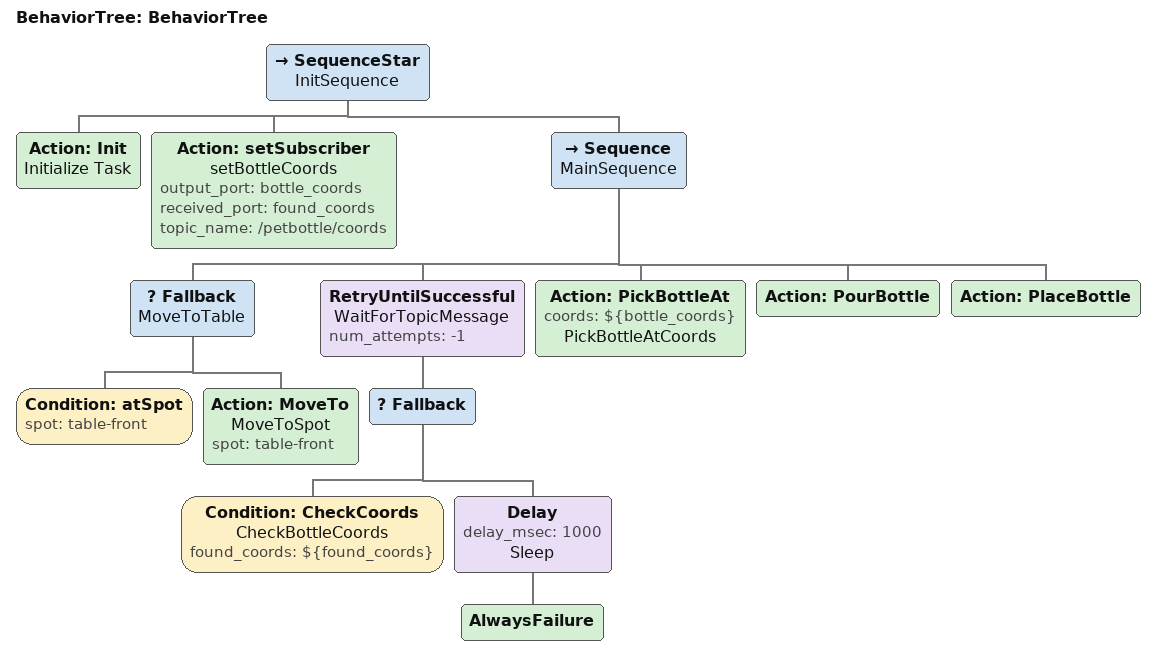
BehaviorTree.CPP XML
<?xml version="1.0"?>
<root main_tree_to_execute="BehaviorTree">
    <BehaviorTree ID="BehaviorTree">
        <SequenceStar name="InitSequence">
            <Action ID="Init" name="Initialize Task"/>
            <Action ID="setSubscriber" name="setBottleCoords" output_port="bottle_coords" received_port="found_coords" topic_name="/petbottle/coords"/>
            <Sequence name="MainSequence">
                <Fallback name="MoveToTable">
                    <Condition ID="atSpot" spot="table-front"/>
                    <Action ID="MoveTo" name="MoveToSpot" spot="table-front"/>
                </Fallback>
                <RetryUntilSuccessful name="WaitForTopicMessage" num_attempts="-1">
                    <Fallback>
                        <Condition ID="CheckCoords" name="CheckBottleCoords"
                                   found_coords="${found_coords}"/>
                        <Delay delay_msec="1000" name="Sleep">
                            <AlwaysFailure/>
                        </Delay>
                    </Fallback>
                </RetryUntilSuccessful>
                <Action ID="PickBottleAt" coords="${bottle_coords}" name="PickBottleAtCoords"/>
                <Action ID="PourBottle"/>
                <Action ID="PlaceBottle"/>
            </Sequence>
        </SequenceStar>
    </BehaviorTree>
</root>
